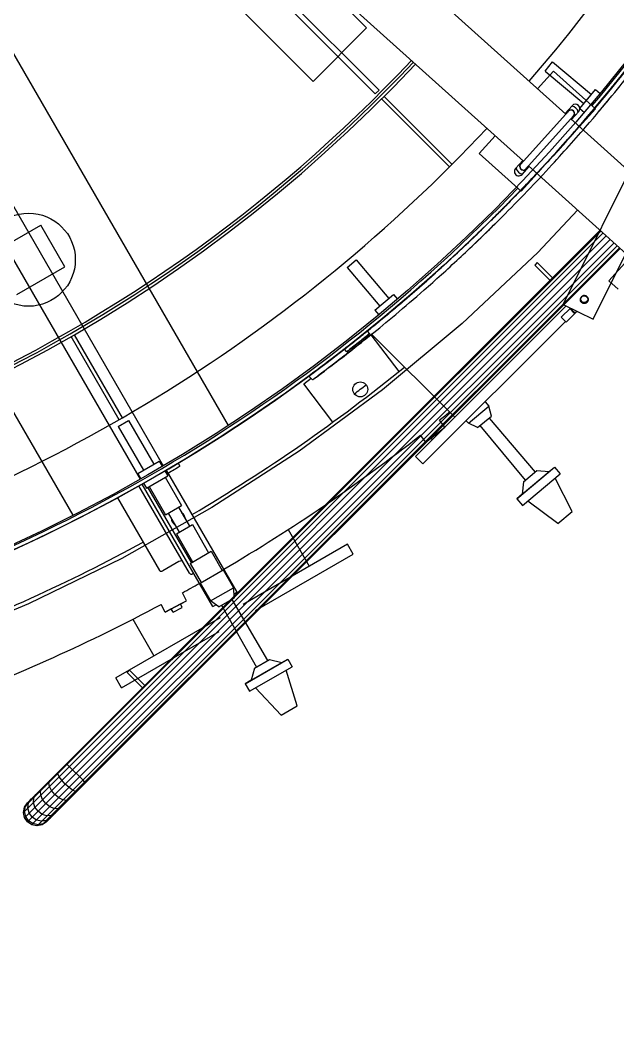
# Model space of a CAD drawing. Header units: metres. Extents: x 0 to 63075, y 0 to 44550.
# Drawn here: x 55557.1 to 55719.1, y 38477.8 to 38752.9 of the extents above; entities that cross this region are included whole.
import ezdxf

# ---------------------------------------------------------------- set-up
doc = ezdxf.new("R2010")
doc.units = ezdxf.units.M
doc.header["$LTSCALE"] = 75
for name, color, linetype in [('GSB', 7, 'Continuous'), ('ML6', 1, 'Continuous'), ('SDM', 7, 'Continuous'), ('SL1', 8, 'Continuous')]:
    doc.layers.add(name, color=color, linetype=linetype)
doc.styles.add('ROMANS', font='ROMANS.SHX')
doc.dimstyles.new('75___1-75', dxfattribs={"dimscale": 75, "dimtxt": 2.5, "dimasz": 2, "dimexe": 1.5, "dimexo": 1, "dimgap": 0.5, "dimtad": 1, "dimdec": 0, "dimzin": 12, "dimtxsty": 'ROMANS', "dimcen": 0, "dimclrd": 256, "dimclre": 256, "dimclrt": 3, "dimazin": 3, "dimtfac": 1, "dimtdec": 0, "dimtmove": 0, "dimatfit": 0, "dimfxl": 1, "dimlwd": -1, "dimlwe": -1, "dimarcsym": 0})

# ---------------------------------------------------------------- blocks, each defined once
blk = doc.blocks.new('A$C6bae614f')
at = {"layer": 'SL1'}
for p, q in [((382908.3, 34696.4), (385112.9, 32711.3)), ((385036.4, 32626.3), (382831.8, 34611.5)), ((384656.9, 32770.5), (383028.4, 34399.1)), ((383041, 34406.2), (384386.1, 32076.2)), ((382999.1, 34382.1), (384344.3, 32052.1)), ((383241.2, 34334.9), (384503.3, 32148.8)), ((382960.8, 34173), (384222.8, 31986.9)), ((384769.1, 32748.1), (383575, 33942.3)), ((383710.2, 33820.6), (384775.9, 32754.8)), ((384611.8, 33008.7), (384753.4, 32867.1)), ((384753.4, 32867.1), (384656.9, 32770.5)), ((385075.6, 32789.3), (385089.3, 32805.6)), ((385089.3, 32805.6), (385159.3, 32746.9)), ((385061.9, 32757.2), (385090.6, 32789.1)), ((385075.6, 32789.3), (385145.6, 32730.5)), ((385090.6, 32789.1), (385166.4, 32720.8)), ((385197.2, 32760.7), (385195.3, 32758.4)), ((385203.3, 32768.2), (385203.3, 32768.2)), ((384775.9, 32754.8), (384769.1, 32748.1)), ((384785, 32743.4), (384907.7, 32620.7)), ((385108.3, 32367.8), (385294.9, 32742.9)), ((385138.1, 32721.7), (385166.7, 32755.7)), ((385166.7, 32755.7), (385175.1, 32748.7)), ((384903.2, 32616.2), (384780.5, 32738.9)), ((385124.5, 32726.6), (385111.7, 32712.4)), ((385031.6, 32621), (385117.7, 32716.6)), ((385127.1, 32708.1), (385041.1, 32612.5)), ((385123.6, 32701.7), (385136.4, 32715.9)), ((385166.4, 32720.8), (385137.7, 32689)), ((385138.1, 32721.7), (385146.5, 32714.6)), ((385162.3, 32340.9), (385348.9, 32716)), ((385122.3, 32702.8), (385298.7, 32543.9)), ((384956.7, 32640.4), (384985.4, 32672.3)), ((385032.5, 32572.2), (384956.7, 32640.4)), ((385035.2, 32627.4), (385022.4, 32613.2)), ((385034.3, 32602.5), (385047.1, 32616.7)), ((385045.9, 32617.8), (385222.3, 32459)), ((385061.2, 32604), (385032.5, 32572.2)), ((385190.9, 32410.3), (385343.9, 32580.2)), ((385134.4, 32538.1), (385062.3, 32461.6)), ((384078.3, 32461.1), (384164.9, 32511.1)), ((384208.5, 32435.5), (384164.9, 32511.1)), ((384137.8, 31443.1), (385186.2, 32491.5)), ((384142.7, 31469.3), (385175, 32501.6)), ((384143.2, 31467.3), (385176.4, 32500.3)), ((384198.2, 31514.7), (385180.3, 32496.8)), ((385193.1, 32485.2), (384140.9, 31433)), ((385200.1, 32479), (384151, 31429.9)), ((384160.2, 31427.9), (385206, 32473.7)), ((384175.1, 31435.4), (385209.9, 32470.1)), ((384177.2, 31434.8), (385211.3, 32468.9)), ((385062.3, 32461.6), (384926, 32333.3)), ((384121.9, 32385.5), (384208.5, 32435.5)), ((384718.3, 32434.6), (384734.6, 32448.3)), ((384718.3, 32434.6), (384777, 32364.6)), ((384734.6, 32448.3), (384793.3, 32378.3)), ((385061.5, 32443.4), (385057, 32438.9)), ((385057, 32438.9), (385084.7, 32411.2)), ((385089.2, 32415.7), (385061.5, 32443.4)), ((385207.5, 32395.3), (385190.9, 32410.3)), ((384768.1, 32357.2), (384802.2, 32385.8)), ((384802.2, 32385.8), (384809.2, 32377.4)), ((385150.9, 32381.7), (385151.1, 32381.9)), ((385152.7, 32379.8), (385150.9, 32381.7)), ((384768.1, 32357.2), (384775.2, 32348.8)), ((384812.6, 32367.8), (384815.5, 32370.2)), ((384841.8, 32093.1), (385113.7, 32365.1)), ((385104.7, 32344.4), (385121.5, 32361.2)), ((385108.3, 32367.8), (385162.3, 32340.9)), ((385142, 32372.8), (385141.2, 32372)), ((385142, 32372.8), (385145, 32369.9)), ((385104.7, 32344.4), (385113.6, 32335.5)), ((385113.6, 32335.5), (385129.6, 32351.6)), ((385124.8, 32355.6), (385125.3, 32356.1)), ((385132.8, 32354.8), (385129.6, 32351.6)), ((385132.8, 32354.8), (385133.3, 32355.3)), ((384755.7, 32320.6), (384755.7, 32320.6)), ((384755.7, 32320.6), (384755.7, 32320.6)), ((384763.1, 32326.7), (384763.1, 32326.7)), ((384926, 32333.3), (384782.2, 32213.4)), ((384855.2, 32079.6), (385112.3, 32336.7)), ((384306.5, 32159.5), (384219.7, 32309.7)), ((384225.2, 32312.9), (384312, 32162.7)), ((384754.6, 32319.7), (384758.6, 32314.8)), ((384761, 32312.7), (384811.7, 32246.6)), ((384912.5, 32163.8), (384762.4, 32313.9)), ((384717.4, 32282.2), (384713.5, 32287.1)), ((384639.8, 32224.2), (384653.1, 32234.4)), ((384649.1, 32238.4), (384655.9, 32231.6)), ((384782.2, 32213.4), (384631.4, 32102.5)), ((384692.7, 32155.2), (384639.8, 32224.2)), ((384937.3, 32153), (384973.9, 32183.7)), ((384967.2, 32191.6), (384973.9, 32183.7)), ((384978.8, 32166.1), (384973.9, 32183.7)), ((384304.9, 32147.4), (384323.3, 32158)), ((384323.3, 32158), (384369, 32078.9)), ((384894.6, 32146), (384884.8, 32158.7)), ((384933.3, 32157.7), (384937.3, 32153)), ((384953.8, 32145.2), (384978.8, 32166.1)), ((384974.4, 32162.5), (385057.5, 32064.9)), ((384304.9, 32147.4), (384350.5, 32068.3)), ((384860.1, 32119.2), (384894.6, 32146)), ((384869.8, 32126.7), (384884.9, 32138.4)), ((384884.9, 32138.4), (384894.6, 32146)), ((384885.8, 32137.2), (384884.9, 32138.4)), ((384953.8, 32145.2), (384937.3, 32153)), ((384958.1, 32148.8), (385039.8, 32050.1)), ((384860.1, 32119.2), (384850.5, 32131.4)), ((384869.8, 32126.7), (384860.1, 32119.2)), ((384872.3, 32123.6), (384869.8, 32126.7)), ((384631.4, 32102.5), (384474.2, 32000.8)), ((384340.5, 32062.5), (384379, 32084.7)), ((384379, 32084.7), (384384.5, 32075.3)), ((384841.8, 32093.1), (384855.2, 32079.6)), ((384389.2, 32067), (384394.3, 32058.3)), ((384519.5, 31847.7), (384391.9, 32068.6)), ((384413.1, 32081.2), (384416.2, 32075.8)), ((385024.8, 32016.7), (385092.9, 32073.8)), ((385034.5, 32024.9), (385083.2, 32065.7)), ((385036.7, 32047.5), (385060.5, 32067.5)), ((385060.5, 32067.5), (385083.2, 32065.7)), ((385083.2, 32065.7), (385092.9, 32073.8)), ((385092.9, 32073.8), (385103.1, 32061.7)), ((384340.5, 32062.5), (384345.9, 32053)), ((384355.7, 32036.1), (384394.3, 32058.3)), ((384389.5, 32055.5), (384419, 32004.3)), ((385036.7, 32047.5), (385034.5, 32024.9)), ((385035, 32004.6), (385103.1, 32061.7)), ((385124.3, 31993.4), (385093.6, 32053.7)), ((384433.6, 31882.1), (384342.4, 32040.1)), ((384475.5, 31822.3), (384347.9, 32043.2)), ((384350.7, 32044.8), (384355.7, 32036.1)), ((384437.2, 31901.4), (384358.5, 32037.7)), ((384360.5, 32038.8), (384390.1, 31987.6)), ((384303.5, 32018.6), (384379.4, 31887.1)), ((385034.5, 32024.9), (385024.8, 32016.7)), ((385024.8, 32016.7), (385035, 32004.6)), ((385098.6, 31971.8), (385044.5, 32012.5)), ((384474.2, 32000.8), (384311.2, 31908.9)), ((384390.1, 31987.6), (384419, 32004.3)), ((384395.3, 31990.7), (384415.1, 31956.3)), ((384413.7, 32001.3), (384433.6, 31967)), ((385098.6, 31971.8), (385124.3, 31993.4)), ((384222.8, 31986.9), (384222.8, 31986.9)), ((384401.8, 31977.6), (384402.2, 31978.9)), ((384404, 31975.5), (384401.8, 31977.6)), ((384404.3, 31975.1), (384404, 31975.5)), ((384422.5, 31986.2), (384422.8, 31985.8)), ((384422.8, 31985.8), (384425, 31983.6)), ((384425, 31983.6), (384424.7, 31982.4)), ((384409.9, 31953.3), (384438.8, 31970)), ((384438.8, 31970), (384468.1, 31919.2)), ((384611.7, 31960.9), (384649.9, 31894.8)), ((384409.9, 31953.3), (384439.2, 31902.5)), ((384434.6, 31899.9), (384472.7, 31921.9)), ((384472.7, 31921.9), (384492.7, 31887.3)), ((384718.7, 31934.5), (384530.6, 31825.9)), ((384729, 31916.7), (384718.7, 31934.5)), ((384311.2, 31908.9), (384142.8, 31826.9)), ((384414.5, 31903.2), (384385.5, 31886.5)), ((384434.6, 31899.9), (384454.6, 31865.2)), ((384552.6, 31814.9), (384729, 31916.7)), ((384439.7, 31881.5), (384440.9, 31882.2)), ((384453, 31864.3), (384494.3, 31888.2)), ((384494.3, 31888.2), (384513, 31855.9)), ((384453, 31864.3), (384471.6, 31832.1)), ((384428.3, 31832.5), (384420.9, 31846.7)), ((384471.6, 31832.1), (384513, 31855.9)), ((384514.7, 31837.8), (384513, 31855.9)), ((384519.5, 31847.7), (384514.1, 31844.6)), ((384142.8, 31826.9), (383969.9, 31755.3)), ((384389.7, 31812.1), (384382.4, 31825.8)), ((384389.7, 31812.1), (384428.3, 31832.5)), ((384400.6, 31817.9), (384417.4, 31826.7)), ((384417.4, 31826.7), (384428.3, 31832.5)), ((384420.6, 31820.5), (384417.4, 31826.7)), ((384486.5, 31821.4), (384471.6, 31832.1)), ((384486.5, 31821.4), (384514.7, 31837.8)), ((384509.8, 31834.9), (384574.7, 31724.4)), ((384400.6, 31817.9), (384389.7, 31812.1)), ((384403.9, 31811.7), (384400.6, 31817.9)), ((384403.9, 31811.7), (384420.6, 31820.5)), ((384475.5, 31822.3), (384476.7, 31823)), ((384476.7, 31823), (384480.9, 31825.4)), ((384491.3, 31824.3), (384554.7, 31712.8)), ((384488.8, 31801.8), (384300.7, 31693.2)), ((384331.3, 31799), (384369.5, 31732.9)), ((384311, 31675.4), (384487.3, 31777.2)), ((384534.1, 31682.6), (384611.1, 31727)), ((384545.1, 31689), (384600.1, 31720.7)), ((384551.2, 31710.9), (384578.1, 31726.4)), ((384578.1, 31726.4), (384600.1, 31720.7)), ((384600.1, 31720.7), (384611.1, 31727)), ((384611.1, 31727), (384619, 31713.3)), ((384325.4, 31707.3), (384320.9, 31702.8)), ((384320.9, 31702.8), (384348.5, 31675.2)), ((384353, 31679.7), (384325.4, 31707.3)), ((384542.1, 31668.9), (384619, 31713.3)), ((384551.2, 31710.9), (384545.1, 31689)), ((384628.1, 31642.4), (384608.3, 31707.1)), ((384311, 31675.4), (384300.7, 31693.2)), ((384545.1, 31689), (384534.1, 31682.6)), ((384534.1, 31682.6), (384542.1, 31668.9)), ((384599, 31625.6), (384552.8, 31675.1)), ((384599, 31625.6), (384628.1, 31642.4)), ((384212.9, 31536.9), (384211.6, 31538.2)), ((384216.6, 31533.2), (384212.9, 31536.9)), ((384241, 31508.8), (384216.6, 31533.2)), ((384180.7, 31497.2), (384198.2, 31514.7)), ((384195.7, 31519.7), (384195.9, 31522.5)), ((384198.2, 31514.7), (384195.7, 31519.7)), ((384203, 31508.3), (384198.2, 31514.7)), ((384180.7, 31497.2), (384133.7, 31450.3)), ((384167.5, 31494.1), (384172.9, 31497)), ((384180.9, 31507.6), (384179.4, 31503.4)), ((384180.7, 31497.2), (384179.4, 31503.4)), ((384184.6, 31490), (384180.7, 31497.2)), ((384209.3, 31501.4), (384203, 31508.3)), ((384216.2, 31495.1), (384209.3, 31501.4)), ((384244.8, 31505), (384241, 31508.8)), ((384246.1, 31503.7), (384244.8, 31505)), ((384152.5, 31476.5), (384156.3, 31483)), ((384164.7, 31488.7), (384167.5, 31494.1)), ((384164.9, 31481.5), (384164.7, 31488.7)), ((384168.2, 31473.6), (384164.9, 31481.5)), ((384190.7, 31482.8), (384184.6, 31490)), ((384197.8, 31476.8), (384190.7, 31482.8)), ((384222.6, 31490.3), (384216.2, 31495.1)), ((384227.6, 31487.8), (384222.6, 31490.3)), ((384230.4, 31488), (384227.6, 31487.8)), ((384133.7, 31450.3), (384135.6, 31459.6)), ((384135.6, 31459.6), (384140.9, 31467.5)), ((384143.2, 31467.3), (384135.6, 31459.6)), ((384135.8, 31452.4), (384137.5, 31461.5)), ((384142.7, 31469.3), (384137.5, 31461.5)), ((384140.9, 31467.5), (384142.7, 31469.3)), ((384140.9, 31467.5), (384142, 31468.2)), ((384141.9, 31458.5), (384143.2, 31467.3)), ((384143.2, 31467.3), (384147.9, 31474.5)), ((384151.8, 31468.4), (384152.5, 31476.5)), ((384154.5, 31459.8), (384151.8, 31468.4)), ((384160.1, 31452.2), (384154.5, 31459.8)), ((384174, 31466.1), (384168.2, 31473.6)), ((384181.4, 31460.4), (384174, 31466.1)), ((384189.3, 31457.1), (384181.4, 31460.4)), ((384202, 31459.6), (384196.6, 31456.8)), ((384205.1, 31472.8), (384197.8, 31476.8)), ((384211.2, 31471.5), (384205.1, 31472.8)), ((384215.4, 31473), (384211.2, 31471.5)), ((384135.6, 31440.9), (384133.7, 31450.3)), ((384137.8, 31443.1), (384135.6, 31440.9)), ((384137.8, 31443.1), (384135.8, 31452.4)), ((384143.1, 31435.2), (384137.8, 31443.1)), ((384144.2, 31449.5), (384141.9, 31458.5)), ((384149.6, 31441.7), (384144.2, 31449.5)), ((384157.4, 31436.3), (384149.6, 31441.7)), ((384167.7, 31446.6), (384160.1, 31452.2)), ((384176.2, 31444), (384167.7, 31446.6)), ((384184.3, 31444.6), (384176.2, 31444)), ((384190.8, 31448.4), (384184.3, 31444.6)), ((384196.6, 31456.8), (384189.3, 31457.1)), ((384140.9, 31433), (384135.6, 31440.9)), ((384148.8, 31427.7), (384140.9, 31433)), ((384151, 31429.9), (384143.1, 31435.2)), ((384151, 31429.9), (384148.8, 31427.7)), ((384158.1, 31425.9), (384148.8, 31427.7)), ((384160.2, 31427.9), (384151, 31429.9)), ((384166.3, 31434.1), (384157.4, 31436.3)), ((384160.2, 31427.9), (384158.1, 31425.9)), ((384167.5, 31427.7), (384158.1, 31425.9)), ((384169.4, 31429.7), (384160.2, 31427.9)), ((384175.1, 31435.4), (384166.3, 31434.1)), ((384175.4, 31433), (384167.5, 31427.7)), ((384169.4, 31429.7), (384167.5, 31427.7)), ((384169.4, 31429.7), (384175.1, 31435.4)), ((384177.2, 31434.8), (384169.4, 31429.7)), ((384182.4, 31440), (384175.1, 31435.4)), ((384175.4, 31433), (384177.2, 31434.8))]:
    blk.add_line(p, q, dxfattribs=at)
for centre, radius in [((382870.1, 34654), 3000), ((382870.1, 34654), 2990.5), ((384143.3, 32448.5), 84.1), ((385146.4, 32377.2), 6.25), ((384741.9, 32214.3), 13.5)]:
    blk.add_circle(centre, radius, dxfattribs=at)
for centre, radius, start, end in [((382870.1, 34654), 2705, 166.2755, 316.7875), ((382870.1, 34654), 3000, 176.0693, 316.0879), ((382870.1, 34654), 3000, 319.9083, 349.4572), ((382870.1, 34654), 2993.5, 319.9125, 344.4688), ((382870.1, 34654), 2878.5, 319.1358, 342.789), ((382870.1, 34654), 2695.2, 270.0487, 316.7831), ((382870.1, 34654), 2700, 270.0486, 316.7853), ((382974.5, 34569.5), 2865.7, 321.0552, 321.6437), ((385122.4, 32712.3), 13.5, 11.6175, 84.3787), ((385130.4, 32721.3), 8, 317.9981, 137.9981), ((382936.5, 34598.6), 2923, 319.8577, 320.5043), ((385122.4, 32712.3), 6.74, 298.3235, 157.6728), ((385122.4, 32712.3), 6.35, 316.1098, 139.8865), ((385122.4, 32712.3), 6.35, 317.9981, 137.9981), ((382870.1, 34654), 2878.5, 287.0088, 316.8605), ((385036.4, 32616.8), 13.5, 191.6175, 264.3787), ((385036.4, 32616.8), 6.74, 118.3235, 337.6728), ((385036.4, 32616.8), 6.35, 136.1098, 319.8865), ((385036.4, 32616.8), 6.35, 137.9981, 317.9981), ((385028.3, 32607.9), 8, 137.9981, 317.9981), ((382870.1, 34654), 2993.5, 286.4773, 316.0838), ((385146.5, 32376.7), 7.07, 131.4501, 153.4989), ((382840.5, 34689.5), 3046.2, 309.3095, 310.4452), ((383120.8, 34344), 2601.3, 308.9383, 309.1433), ((382870.1, 34654), 3006.4, 307.9138, 308.9187), ((382870.1, 34654), 3092.8, 300.4687, 309.1246), ((383156.5, 34264.2), 2516.4, 306.3831, 306.6325), ((382870.1, 34654), 3075, 307.2466, 307.7497), ((382870.1, 34654), 3207.1, 308.918, 309.3346), ((382870.1, 34654), 3207.1, 300.4519, 308.1351), ((383294.1, 33919.3), 2158.1, 300.6739, 301.3275), ((384413.4, 31980.6), 12.4, 359.1852, 60.953), ((384413.4, 31980.6), 12.4, 179.0425, 240.8118), ((384413.4, 31980.6), 10.8, 200.6823, 208.7154), ((384413.4, 31980.6), 10.8, 20.8268, 28.7154), ((382870.1, 34654), 3092.8, 290.1952, 298.5864), ((382870.1, 34654), 3207.1, 298.918, 299.5444), ((382870.1, 34654), 3207.1, 290.3916, 298.1351)]:
    blk.add_arc(centre, radius, start, end, dxfattribs=at)
for centre, major_axis, ratio, start_param, end_param in [((385142.1, 32381.6), (-4.42, -4.42), 0.302029, 0.676906, 0.864629), ((385142.1, 32381.6), (-4.42, -4.42), 0.302029, 2.276963, 2.334974), ((385125.2, 32356), (4.42, -4.42), 0.086824, 3.141593, 4.712389), ((385125.2, 32356), (-4.42, 4.42), 0.086824, 0, 1.570796), ((385128.4, 32359.2), (4.42, -4.42), 0.704416, 3.870248, 4.712389), ((385125.2, 32356), (4.42, -4.42), 0.086824, 4.712389, 6.283185), ((385125.2, 32356), (-4.42, 4.42), 0.086824, 1.570796, 3.141593), ((385128.4, 32359.2), (4.42, -4.42), 0.704416, 4.712389, 6.283185), ((384416.6, 31899.6), (5.2, 3), 0.707107, 0, 1.570796), ((384383.8, 31889.6), (-4.33, -2.5), 0.707107, 0, 1.570796), ((384438, 31884.6), (-4.33, -2.5), 0.707107, 0, 1.570796)]:
    blk.add_ellipse(centre, major_axis=major_axis, ratio=ratio, start_param=start_param, end_param=end_param, dxfattribs=at)
for points, knots in [([(385285.5, 32874.8), (385285.6, 32874.8), (385285.6, 32874.9), (385285.6, 32874.9), (385285.6, 32875), (385281.9, 32869.8), (385274.1, 32859.3), (385267.5, 32850.5), (385258.1, 32838), (385246.3, 32822.7), (385236.8, 32810.4), (385225.8, 32796.2), (385213.8, 32781.2), (385210.8, 32777.5), (385207.7, 32773.7), (385204.6, 32769.7), (385185.6, 32746.2), (385162.6, 32718.4), (385136.6, 32688.5), (385115, 32663.6), (385091.3, 32637.1), (385066.6, 32610.6), (385046.9, 32589.4), (385026.5, 32568.2), (385006.5, 32547.9), (385001.5, 32542.8), (384996.6, 32537.8), (384991.5, 32532.7), (384961.3, 32502.5), (384929.1, 32471.7), (384897.4, 32442.6), (384871, 32418.4), (384844.9, 32395.4), (384820.6, 32374.6), (384801.2, 32358), (384782.9, 32342.8), (384766.5, 32329.4), (384762.4, 32326.1), (384758.5, 32322.9), (384754.6, 32319.7)], [-1368.181007, -1368.181007, -1368.181007, -1368.181007, -1358.276397, -1358.276397, -1358.276397, -1230.936874, -1230.936874, -1230.936874, -1124.820606, -1124.820606, -1124.820606, -1039.927591, -1039.927591, -1039.927591, -1018.704337, -1018.704337, -1018.704337, -891.367035, -891.367035, -891.367035, -785.252617, -785.252617, -785.252617, -700.361082, -700.361082, -700.361082, -679.138198, -679.138198, -679.138198, -551.800896, -551.800896, -551.800896, -445.686478, -445.686478, -445.686478, -360.794943, -360.794943, -360.794943, -339.882422, -339.882422, -339.882422, -339.882422]), ([(384754.6, 32319.7), (384781.8, 32341.6), (384815, 32369.3), (384850.5, 32400.5), (384870.9, 32418.5), (384892.1, 32437.6), (384913.3, 32457.3), (384934.5, 32477), (384955.7, 32497.4), (384976, 32517.4), (384981.1, 32522.4), (384986.1, 32527.3), (384991.2, 32532.4), (385021.4, 32562.6), (385052.2, 32594.8), (385081.3, 32626.5), (385105.5, 32652.9), (385128.5, 32679), (385149.3, 32703.3), (385165.9, 32722.7), (385181.1, 32741), (385194.5, 32757.4), (385197.9, 32761.5), (385201.1, 32765.5), (385204.3, 32769.5), (385223.4, 32793.1), (385240.1, 32814.6), (385253.1, 32831.6), (385264, 32845.8), (385272.2, 32856.8), (385277.6, 32864.1), (385281.9, 32869.9), (385284.4, 32873.2), (385285.3, 32874.4), (385285.5, 32874.7), (385285.6, 32874.9), (385285.6, 32874.9), (385285.6, 32874.9), (385285.6, 32874.9), (385285.5, 32874.8)], [340.120674, 340.120674, 340.120674, 340.120674, 488.132245, 488.132245, 488.132245, 573.02378, 573.02378, 573.02378, 657.915315, 657.915315, 657.915315, 679.138198, 679.138198, 679.138198, 806.4755, 806.4755, 806.4755, 912.589919, 912.589919, 912.589919, 997.481453, 997.481453, 997.481453, 1018.704337, 1018.704337, 1018.704337, 1146.043859, 1146.043859, 1146.043859, 1252.160128, 1252.160128, 1252.160128, 1337.053143, 1337.053143, 1337.053143, 1358.276397, 1358.276397, 1358.276397, 1368.632765, 1368.632765, 1368.632765, 1368.632765]), ([(384655.9, 32231.6), (384655.4, 32231.3), (384665.1, 32238.3), (384683.6, 32252.3), (384692.9, 32259.3), (384704.4, 32268), (384717.5, 32278.2), (384730.7, 32288.5), (384745.5, 32300.2), (384761.1, 32312.7), (384788.3, 32334.7), (384821.6, 32362.4), (384857.3, 32393.8), (384877.6, 32411.7), (384898.8, 32430.8), (384920, 32450.6), (384941.2, 32470.3), (384962.4, 32490.6), (384982.7, 32510.6), (384987.8, 32515.6), (384992.8, 32520.6), (384997.9, 32525.7), (385028.1, 32555.9), (385059, 32588.1), (385088, 32619.8), (385112.2, 32646.2), (385135.3, 32672.3), (385156, 32696.5), (385172.7, 32716), (385187.9, 32734.2), (385201.3, 32750.7), (385204.6, 32754.8), (385207.9, 32758.8), (385211.1, 32762.7), (385230.2, 32786.3), (385246.9, 32807.8), (385259.9, 32824.8), (385270.7, 32839), (385279, 32850), (385284.4, 32857.3), (385288.7, 32863.1), (385291.2, 32866.4), (385292.1, 32867.6), (385292.3, 32867.9), (385292.4, 32868.1), (385292.4, 32868.1), (385292.4, 32868.1), (385290.7, 32865.7), (385287, 32860.8)], [-2716.5247, -2716.5247, -2716.5247, -2716.5247, -2546.740445, -2546.740445, -2546.740445, -2461.848318, -2461.848318, -2461.848318, -2376.95619, -2376.95619, -2376.95619, -2228.397524, -2228.397524, -2228.397524, -2143.506858, -2143.506858, -2143.506858, -2058.616192, -2058.616192, -2058.616192, -2037.393525, -2037.393525, -2037.393525, -1910.057526, -1910.057526, -1910.057526, -1803.944193, -1803.944193, -1803.944193, -1719.053527, -1719.053527, -1719.053527, -1697.83086, -1697.83086, -1697.83086, -1570.492669, -1570.492669, -1570.492669, -1464.37751, -1464.37751, -1464.37751, -1379.485382, -1379.485382, -1379.485382, -1358.26235, -1358.26235, -1358.26235, -1270.538437, -1270.538437, -1270.538437, -1270.538437]), ([(385203.3, 32768.2), (385203.5, 32768.5), (385198.3, 32762), (385188, 32749.5), (385182.9, 32743.2), (385176.4, 32735.4), (385168.9, 32726.4), (385161.4, 32717.5), (385152.9, 32707.4), (385143.7, 32696.7), (385129.9, 32680.8), (385113.3, 32661.7), (385094.6, 32641.1), (385082.1, 32627.3), (385068.8, 32612.9), (385055, 32598.2), (385041.2, 32583.5), (385026.9, 32568.6), (385012.6, 32554.1), (385005.5, 32546.8), (384998.4, 32539.6), (384991.3, 32532.6), (384963.2, 32504.3), (384932.6, 32475.1), (384903.9, 32448.6), (384889.6, 32435.4), (384875.7, 32422.8), (384862.7, 32411.4), (384849.8, 32399.9), (384837.8, 32389.4), (384827.1, 32380.2), (384811.1, 32366.4), (384796.5, 32354.1), (384784.9, 32344.6), (384777.2, 32338.2), (384770.9, 32333), (384766.2, 32329.1), (384761.4, 32325.3), (384758.3, 32322.8), (384756.8, 32321.5), (384756, 32320.9), (384755.7, 32320.6), (384755.6, 32320.6)], [0, 0, 0, 0, 119.316927, 119.316927, 119.316927, 178.975391, 178.975391, 178.975391, 238.633855, 238.633855, 238.633855, 328.121173, 328.121173, 328.121173, 387.779385, 387.779385, 387.779385, 447.437597, 447.437597, 447.437597, 477.266703, 477.266703, 477.266703, 596.583126, 596.583126, 596.583126, 656.241338, 656.241338, 656.241338, 715.89955, 715.89955, 715.89955, 805.387246, 805.387246, 805.387246, 865.04571, 865.04571, 865.04571, 924.704173, 924.704173, 924.704173, 954.51524, 954.51524, 954.51524, 954.51524]), ([(385048.5, 32591.3), (385057.6, 32601), (385066.6, 32610.6), (385075.3, 32620), (385088.5, 32634.3), (385101.1, 32648.2), (385112.5, 32661.2), (385124, 32674.1), (385134.5, 32686.1), (385143.7, 32696.8), (385157.5, 32712.8), (385169.8, 32727.4), (385179.3, 32739), (385185.7, 32746.7), (385190.9, 32753), (385194.8, 32757.7), (385198.6, 32762.4), (385201.1, 32765.5), (385202.4, 32767.1), (385203, 32767.8), (385203.3, 32768.2), (385203.3, 32768.3)], [-1351.588478, -1351.588478, -1351.588478, -1351.588478, -1312.483684, -1312.483684, -1312.483684, -1252.825472, -1252.825472, -1252.825472, -1193.16726, -1193.16726, -1193.16726, -1103.679564, -1103.679564, -1103.679564, -1044.021101, -1044.021101, -1044.021101, -984.362637, -984.362637, -984.362637, -954.55157, -954.55157, -954.55157, -954.55157]), ([(385145.1, 32698.4), (385156.2, 32711.3), (385166, 32723), (385174, 32732.5), (385180.2, 32739.9), (385185.2, 32746), (385189, 32750.6), (385192, 32754.3), (385194.1, 32756.9), (385195.5, 32758.6)], [1632.888666, 1632.888666, 1632.888666, 1632.888666, 1706.874983, 1706.874983, 1706.874983, 1764.735269, 1764.735269, 1764.735269, 1810.969942, 1810.969942, 1810.969942, 1810.969942]), ([(384803, 32359.6), (384810.5, 32366), (384818.6, 32372.9), (384827.1, 32380.2), (384843.1, 32394), (384862.2, 32410.7), (384882.8, 32429.3), (384896.6, 32441.8), (384911, 32455.1), (384925.7, 32468.9), (384940.4, 32482.7), (384955.3, 32497), (384969.8, 32511.3), (384977.1, 32518.4), (384984.3, 32525.5), (384991.3, 32532.6), (384994.4, 32535.6), (384997.4, 32538.6), (385000.4, 32541.7)], [-1718.114288, -1718.114288, -1718.114288, -1718.114288, -1670.432955, -1670.432955, -1670.432955, -1580.945637, -1580.945637, -1580.945637, -1521.287426, -1521.287426, -1521.287426, -1461.629214, -1461.629214, -1461.629214, -1431.800108, -1431.800108, -1431.800108, -1419.040975, -1419.040975, -1419.040975, -1419.040975]), ([(385140.2, 32379.8), (385140.7, 32381), (385141.8, 32382.1), (385143, 32382.8), (385143.4, 32383), (385143.8, 32383.2), (385144.2, 32383.4), (385145.4, 32383.8), (385146.9, 32383.8), (385148.3, 32383.5), (385148.7, 32383.3), (385149.2, 32383.2), (385149.6, 32383), (385150.8, 32382.4), (385151.8, 32381.4), (385152.5, 32380.2), (385152.7, 32379.8), (385152.9, 32379.4), (385153.1, 32378.9), (385153.5, 32377.7), (385153.5, 32376.2), (385153.2, 32374.9), (385153.1, 32374.4), (385152.9, 32374), (385152.7, 32373.6), (385152.1, 32372.4), (385151.1, 32371.3), (385149.9, 32370.6), (385149.5, 32370.4), (385149.1, 32370.2), (385148.7, 32370.1), (385147.4, 32369.6), (385145.9, 32369.6), (385144.6, 32370), (385144.1, 32370.1), (385143.7, 32370.3), (385143.3, 32370.4), (385142.1, 32371), (385141, 32372.1), (385140.3, 32373.3), (385140.1, 32373.7), (385139.9, 32374.1), (385139.8, 32374.5), (385139.3, 32375.7), (385139.3, 32377.2), (385139.7, 32378.6), (385139.8, 32379), (385140, 32379.4), (385140.2, 32379.8)], [0, 0, 0, 0, 3.971049, 3.971049, 3.971049, 5.294732, 5.294732, 5.294732, 9.265371, 9.265371, 9.265371, 10.588918, 10.588918, 10.588918, 14.559558, 14.559558, 14.559558, 15.883104, 15.883104, 15.883104, 19.854153, 19.854153, 19.854153, 21.177836, 21.177836, 21.177836, 25.148885, 25.148885, 25.148885, 26.472567, 26.472567, 26.472567, 30.443207, 30.443207, 30.443207, 31.766754, 31.766754, 31.766754, 35.737394, 35.737394, 35.737394, 37.06094, 37.06094, 37.06094, 41.031989, 41.031989, 41.031989, 42.355672, 42.355672, 42.355672, 42.355672]), ([(385140.2, 32379.8), (385139.5, 32378.7), (385139.3, 32377.2), (385139.5, 32375.8), (385139.5, 32375.3), (385139.7, 32374.9), (385139.8, 32374.5), (385140.2, 32373.2), (385141.1, 32372), (385142.2, 32371.2), (385142.5, 32370.9), (385142.9, 32370.6), (385143.3, 32370.4), (385144.5, 32369.8), (385146, 32369.6), (385147.3, 32369.8), (385147.8, 32369.8), (385148.2, 32369.9), (385148.7, 32370.1), (385149.9, 32370.5), (385151.1, 32371.4), (385152, 32372.4), (385152.3, 32372.8), (385152.5, 32373.2), (385152.7, 32373.6), (385153.3, 32374.8), (385153.5, 32376.3), (385153.4, 32377.6), (385153.3, 32378.1), (385153.2, 32378.5), (385153.1, 32378.9), (385152.7, 32380.2), (385151.8, 32381.4), (385150.7, 32382.3), (385150.3, 32382.5), (385149.9, 32382.8), (385149.5, 32383), (385148.4, 32383.6), (385146.9, 32383.8), (385145.5, 32383.7), (385145.1, 32383.6), (385144.6, 32383.5), (385144.2, 32383.4), (385142.9, 32383), (385141.7, 32382.1), (385140.9, 32381), (385140.6, 32380.6), (385140.4, 32380.2), (385140.2, 32379.8)], [-42.355672, -42.355672, -42.355672, -42.355672, -38.384623, -38.384623, -38.384623, -37.06094, -37.06094, -37.06094, -33.0903, -33.0903, -33.0903, -31.766754, -31.766754, -31.766754, -27.796114, -27.796114, -27.796114, -26.472567, -26.472567, -26.472567, -22.501519, -22.501519, -22.501519, -21.177836, -21.177836, -21.177836, -17.206787, -17.206787, -17.206787, -15.883104, -15.883104, -15.883104, -11.912465, -11.912465, -11.912465, -10.588918, -10.588918, -10.588918, -6.618278, -6.618278, -6.618278, -5.294732, -5.294732, -5.294732, -1.323683, -1.323683, -1.323683, 0, 0, 0, 0]), ([(385139.4, 32377.2), (385139.4, 32376.8), (385139.4, 32376.3), (385139.5, 32375.8), (385139.5, 32375.3), (385139.7, 32374.9), (385139.8, 32374.5)], [2.614808, 2.614808, 2.614808, 2.614808, 3.977918, 3.977918, 3.977918, 5.300689, 5.300689, 5.300689, 5.300689]), ([(385146.9, 32383.7), (385146.4, 32383.7), (385146, 32383.7), (385145.5, 32383.7), (385145.1, 32383.6), (385144.6, 32383.5), (385144.2, 32383.4)], [34.469326, 34.469326, 34.469326, 34.469326, 35.7971, 35.7971, 35.7971, 37.121082, 37.121082, 37.121082, 37.121082]), ([(385151.7, 32381.3), (385151.4, 32381.7), (385151.1, 32382), (385150.7, 32382.3), (385150.3, 32382.5), (385149.9, 32382.8), (385149.5, 32383)], [29.170011, 29.170011, 29.170011, 29.170011, 30.494319, 30.494319, 30.494319, 31.817698, 31.817698, 31.817698, 31.817698]), ([(385153.4, 32376.2), (385153.4, 32376.7), (385153.4, 32377.2), (385153.4, 32377.6), (385153.3, 32378.1), (385153.2, 32378.5), (385153.1, 32378.9)], [23.86288, 23.86288, 23.86288, 23.86288, 25.191261, 25.191261, 25.191261, 26.514032, 26.514032, 26.514032, 26.514032]), ([(385141.1, 32372.1), (385141.5, 32371.8), (385141.8, 32371.4), (385142.2, 32371.2), (385142.5, 32370.9), (385142.9, 32370.6), (385143.3, 32370.4)], [7.956668, 7.956668, 7.956668, 7.956668, 9.280976, 9.280976, 9.280976, 10.604355, 10.604355, 10.604355, 10.604355]), ([(385145.9, 32369.7), (385146.4, 32369.7), (385146.9, 32369.7), (385147.3, 32369.8), (385147.8, 32369.8), (385148.2, 32369.9), (385148.7, 32370.1)], [13.255983, 13.255983, 13.255983, 13.255983, 14.583757, 14.583757, 14.583757, 15.907739, 15.907739, 15.907739, 15.907739]), ([(385151, 32371.4), (385151.4, 32371.7), (385151.7, 32372.1), (385152, 32372.4), (385152.3, 32372.8), (385152.5, 32373.2), (385152.7, 32373.6)], [18.562265, 18.562265, 18.562265, 18.562265, 19.88737, 19.88737, 19.88737, 21.211575, 21.211575, 21.211575, 21.211575]), ([(384755.7, 32320.6), (384755.3, 32320.4), (384761.9, 32325.6), (384774.4, 32335.9), (384775.4, 32336.7), (384776.5, 32337.6), (384777.6, 32338.5)], [-1909.06681, -1909.06681, -1909.06681, -1909.06681, -1789.749883, -1789.749883, -1789.749883, -1780.011734, -1780.011734, -1780.011734, -1780.011734]), ([(384742.4, 32310), (384723.5, 32294.9), (384706.3, 32281.6), (384692.3, 32270.8), (384678.1, 32260), (384667.1, 32251.7), (384659.8, 32246.3), (384654, 32242), (384650.6, 32239.5), (384649.5, 32238.7), (384649.3, 32238.5), (384649.1, 32238.4), (384649.1, 32238.4)], [-317.657166, -317.657166, -317.657166, -317.657166, -212.232537, -212.232537, -212.232537, -106.116269, -106.116269, -106.116269, -21.223254, -21.223254, -21.223254, 0, 0, 0, 0]), ([(384762.4, 32313.9), (384738.3, 32294.4), (384716.3, 32277.3), (384699, 32264), (384684.9, 32253.2), (384673.9, 32244.9), (384666.6, 32239.5), (384665.9, 32239), (384665.3, 32238.5), (384664.6, 32238.1)], [-341.823256, -341.823256, -341.823256, -341.823256, -212.230319, -212.230319, -212.230319, -106.115159, -106.115159, -106.115159, -95.915287, -95.915287, -95.915287, -95.915287]), ([(384754.6, 32319.8), (384750.9, 32316.8), (384747.2, 32313.7), (384743.4, 32310.8), (384740.3, 32308.3), (384737.2, 32305.8), (384734.1, 32303.3), (384727.3, 32298), (384720.3, 32292.4), (384713.3, 32287)], [0, 0, 0, 0, 0.270265, 0.270265, 0.270265, 0.498349, 0.498349, 0.498349, 1, 1, 1, 1]), ([(384713.4, 32287.1), (384717.2, 32290), (384721, 32293), (384724.7, 32295.9), (384727.9, 32298.4), (384731, 32300.9), (384734.1, 32303.3), (384740.9, 32308.7), (384747.9, 32314.3), (384754.8, 32319.9)], [0, 0, 0, 0, 0.270258, 0.270258, 0.270258, 0.498365, 0.498365, 0.498365, 1, 1, 1, 1]), ([(384758.6, 32314.8), (384754.9, 32311.8), (384751.1, 32308.8), (384747.4, 32305.8), (384744.3, 32303.3), (384741.1, 32300.8), (384738.1, 32298.4), (384731.3, 32293), (384724.3, 32287.5), (384717.3, 32282)], [0, 0, 0, 0, 0.270269, 0.270269, 0.270269, 0.498349, 0.498349, 0.498349, 1, 1, 1, 1]), ([(384717.4, 32282.1), (384721.2, 32285.1), (384724.9, 32288), (384728.7, 32291), (384731.9, 32293.5), (384735, 32295.9), (384738.1, 32298.4), (384744.8, 32303.7), (384751.8, 32309.3), (384758.7, 32314.9)], [0, 0, 0, 0, 0.270258, 0.270258, 0.270258, 0.498365, 0.498365, 0.498365, 1, 1, 1, 1]), ([(384649.1, 32238.4), (384648.6, 32238.1), (384658.3, 32245.1), (384676.8, 32259), (384686.1, 32266), (384697.6, 32274.8), (384710.8, 32285), (384711.6, 32285.7), (384712.5, 32286.4), (384713.5, 32287.1)], [0, 0, 0, 0, 169.78603, 169.78603, 169.78603, 254.679045, 254.679045, 254.679045, 260.439778, 260.439778, 260.439778, 260.439778])]:
    blk.add_open_spline(points, degree=3, knots=knots, dxfattribs=at)
for points in [[(384988.9, 32516.7), (384972.6, 32500.6), (384955.7, 32484.2), (384938.9, 32468.3)], [(384649.1, 32238.4), (384648.8, 32238.2), (384651.8, 32240.4), (384657.8, 32244.8)], [(384655.9, 32231.6), (384655.6, 32231.4), (384658.6, 32233.6), (384664.5, 32238)]]:
    blk.add_open_spline(points, degree=3, dxfattribs=at)
blk = doc.blocks.new('zw$15D4')
at = {"layer": 'ML6', "xscale": 0.2502808837766805, "yscale": 0.2502808837766805, "zscale": 0.2502808837766805}
blk.add_blockref('A$C6bae614f', (-85544.74, -3177.34), dxfattribs=at)

msp = doc.modelspace()

# ---------------------------------------------------------------- block references
at = {"layer": 'GSB', "xscale": 0.6000000000000068, "yscale": 0.6000000000000068, "zscale": 0.6000000000000068}
msp.add_blockref('zw$15D4', (49200, 35721.63), dxfattribs=at)

# ---------------------------------------------------------------- leaders
at = {"layer": 'SDM'}
msp.add_leader([(52766.71, 37891.88), (59453.13, 42438.72), (62243.43, 42438.72)], dimstyle='75___1-75', override={"dimtad": 0}, dxfattribs=at)

doc.saveas('drawing.dxf')
